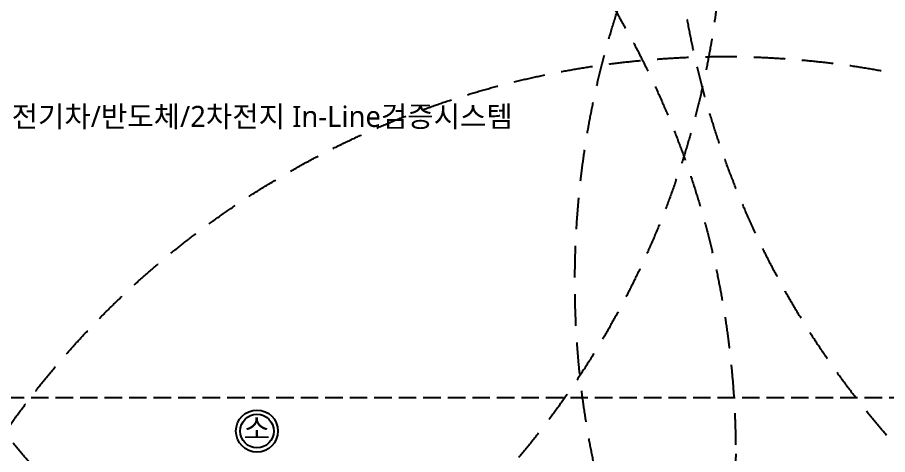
# Model space of a CAD drawing. Header units: millimetres. Extents: x 0 to 168200, y 0 to 118800.
# Drawn here: x 58486 to 83330, y 56396 to 68870 of the extents above; entities that cross this region are included whole.
import ezdxf
from ezdxf.enums import TextEntityAlignment as Align

# ---------------------------------------------------------------- set-up
doc = ezdxf.new("R2010")
doc.units = ezdxf.units.MM
doc.header["$LTSCALE"] = 200
for name, pattern in [('CEN-GAUN', [32.2, 30, -1, 0.2, -1]), ('DASH', [0.35, 0.25, -0.1]), ('HID', [2.3, 1.5, -0.8])]:
    doc.linetypes.add(name, pattern=pattern)
for name, color, linetype in [('BACK', 8, 'Continuous'), ('CEN', 1, 'CEN-GAUN'), ('H', 2, 'Continuous')]:
    doc.layers.add(name, color=color, linetype=linetype)
doc.styles.add('ghs', font='')
doc.styles.add('스타일1', font='')
doc.styles.get('ghs').set_extended_font_data('Dotum')
doc.styles.get('스타일1').set_extended_font_data('Malgun Gothic')

msp = doc.modelspace()

# ---------------------------------------------------------------- linework, layer by layer
at = {"layer": 'BACK', "linetype": 'DASH', "ltscale": 10}
msp.add_lwpolyline([(43474.5, 58028.8), (87474.5, 58028.8), (87474.5, 70028.8), (43474.5, 70028.8)], close=True, dxfattribs=at)
at = {"layer": 'CEN', "linetype": 'HID', "ltscale": 3}
for centre in [(102210, 73300), (53651.8, 72385), (77854.6, 72385), (99402.9, 61340), (53992.6, 56415), (78654.2, 42752.8)]:
    msp.add_circle(centre, 25000, dxfattribs=at)
at = {"layer": 'H', "color": 1}
msp.add_circle((65325.1, 57066.1), 600, dxfattribs=at)
at = {"layer": 'H'}
msp.add_circle((65325.1, 57066.1), 480, dxfattribs=at)

# ---------------------------------------------------------------- texts
at = {"layer": 'BACK', "style": '스타일1'}
msp.add_text('전기차/반도체/2차전지 In-Line검증시스템', height=600, dxfattribs=at).set_placement((65474.5, 66045.1), align=Align.MIDDLE_CENTER)
at = {"layer": 'H', "color": 1, "style": 'ghs'}
msp.add_text('소', height=600, dxfattribs=at).set_placement((64945.8, 56832.3))

doc.saveas('drawing.dxf')
